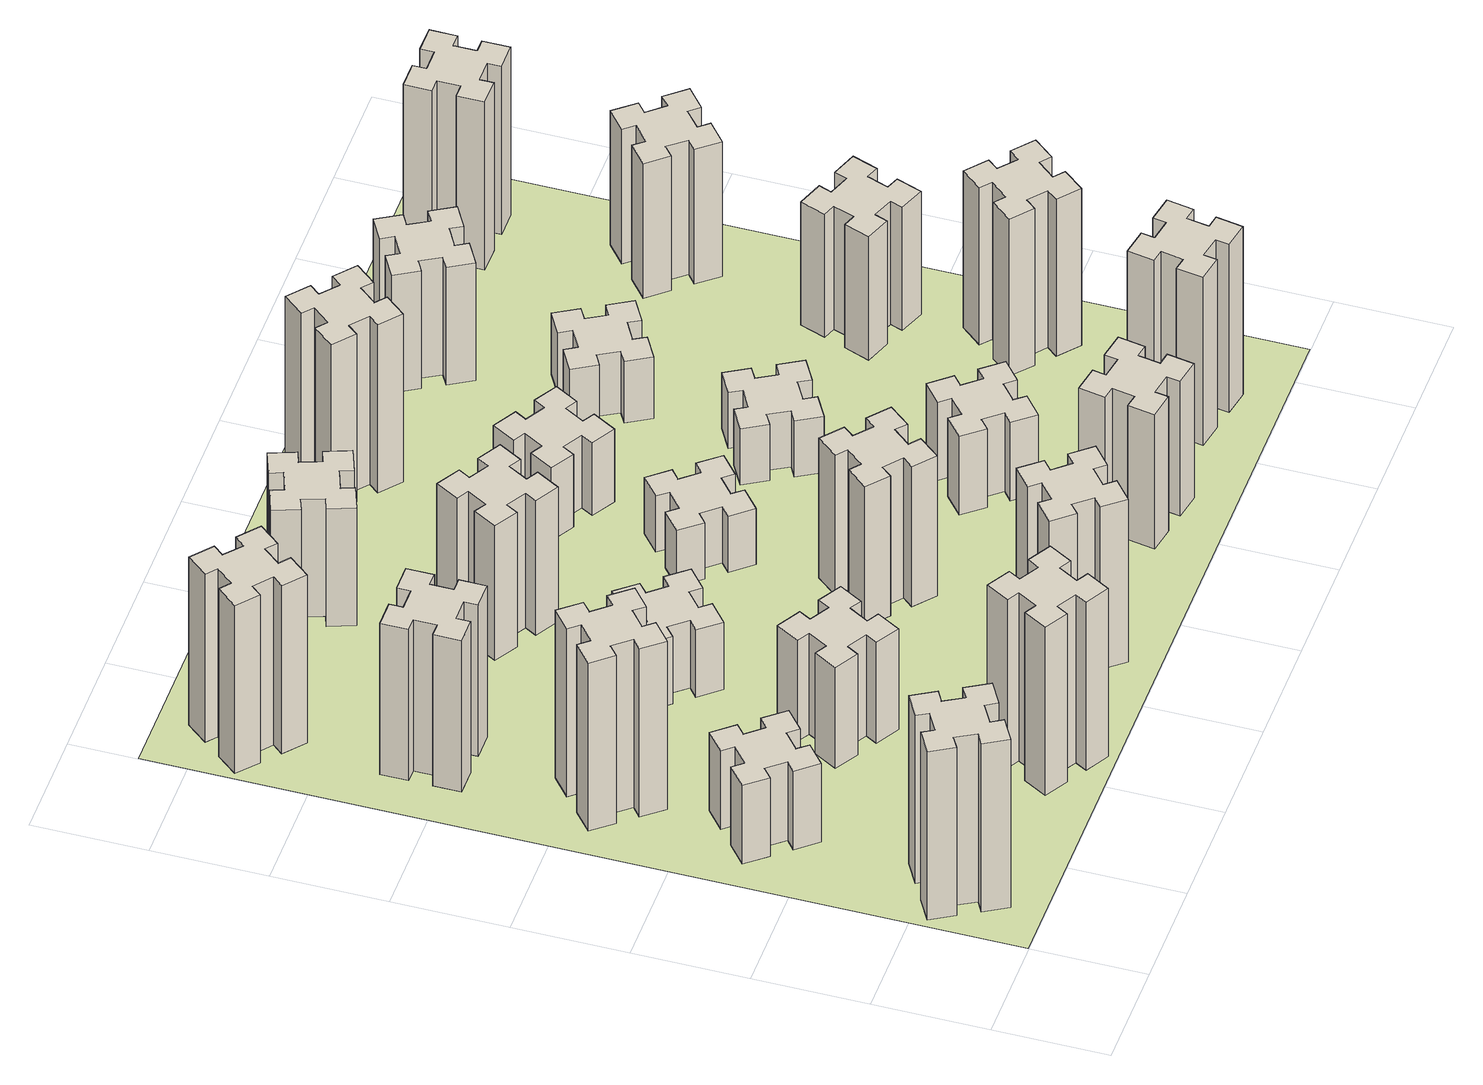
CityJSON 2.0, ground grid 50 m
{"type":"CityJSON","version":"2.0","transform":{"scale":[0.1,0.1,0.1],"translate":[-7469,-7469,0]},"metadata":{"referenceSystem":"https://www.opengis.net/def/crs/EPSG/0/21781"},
"CityObjects":{
"building1":{"type":"Building","attributes":{"class":"1000","function":"1000","usage":"1000","yearOfConstruction":2016,"roofType":"1000","measuredHeight":90,"storeysAboveGround":30,"storeysBelowGround":0},"geometry":[{"type":"Solid","lod":"1","boundaries":[[[[0,1,2,3,4,5,6,7,8,9,10,11,12,13,14,15,16,17,18,19]],[[17,16,20,21]],[[16,15,22,20]],[[15,14,23,22]],[[14,13,24,23]],[[13,12,25,24]],[[12,11,26,25]],[[11,10,27,26]],[[10,9,28,27]],[[9,8,29,28]],[[8,7,30,29]],[[7,6,31,30]],[[6,5,32,31]],[[5,4,33,32]],[[4,3,34,33]],[[3,2,35,34]],[[2,1,36,35]],[[1,0,37,36]],[[0,19,38,37]],[[19,18,39,38]],[[18,17,21,39]],[[24,25,26,27,28,29,30,31,32,33,34,35,36,37,38,39,21,20,22,23]]]]}]},
"building2":{"type":"Building","attributes":{"class":"1000","function":"1000","usage":"1000","yearOfConstruction":2016,"roofType":"1000","measuredHeight":42,"storeysAboveGround":30,"storeysBelowGround":0},"geometry":[{"type":"Solid","lod":"1","boundaries":[[[[40,41,42,43,44,45,46,47,48,49,50,51,52,53,54,55,56,57,58,59]],[[57,56,60,61]],[[56,55,62,60]],[[55,54,63,62]],[[54,53,64,63]],[[53,52,65,64]],[[52,51,66,65]],[[51,50,67,66]],[[50,49,68,67]],[[49,48,69,68]],[[48,47,70,69]],[[47,46,71,70]],[[46,45,72,71]],[[45,44,73,72]],[[44,43,74,73]],[[43,42,75,74]],[[42,41,76,75]],[[41,40,77,76]],[[40,59,78,77]],[[59,58,79,78]],[[58,57,61,79]],[[64,65,66,67,68,69,70,71,72,73,74,75,76,77,78,79,61,60,62,63]]]]}]},
"building3":{"type":"Building","attributes":{"class":"1000","function":"1000","usage":"1000","yearOfConstruction":2016,"roofType":"1000","measuredHeight":90,"storeysAboveGround":30,"storeysBelowGround":0},"geometry":[{"type":"Solid","lod":"1","boundaries":[[[[80,81,82,83,84,85,86,87,88,89,90,91,92,93,94,95,96,97,98,99]],[[97,96,100,101]],[[96,95,102,100]],[[95,94,103,102]],[[94,93,104,103]],[[93,92,105,104]],[[92,91,106,105]],[[91,90,107,106]],[[90,89,108,107]],[[89,88,109,108]],[[88,87,110,109]],[[87,86,111,110]],[[86,85,112,111]],[[85,84,113,112]],[[84,83,114,113]],[[83,82,115,114]],[[82,81,116,115]],[[81,80,117,116]],[[80,99,118,117]],[[99,98,119,118]],[[98,97,101,119]],[[104,105,106,107,108,109,110,111,112,113,114,115,116,117,118,119,101,100,102,103]]]]}]},
"building4":{"type":"Building","attributes":{"class":"1000","function":"1000","usage":"1000","yearOfConstruction":2016,"roofType":"1000","measuredHeight":81,"storeysAboveGround":30,"storeysBelowGround":0},"geometry":[{"type":"Solid","lod":"1","boundaries":[[[[120,121,122,123,124,125,126,127,128,129,130,131,132,133,134,135,136,137,138,139]],[[137,136,140,141]],[[136,135,142,140]],[[135,134,143,142]],[[134,133,144,143]],[[133,132,145,144]],[[132,131,146,145]],[[131,130,147,146]],[[130,129,148,147]],[[129,128,149,148]],[[128,127,150,149]],[[127,126,151,150]],[[126,125,152,151]],[[125,124,153,152]],[[124,123,154,153]],[[123,122,155,154]],[[122,121,156,155]],[[121,120,157,156]],[[120,139,158,157]],[[139,138,159,158]],[[138,137,141,159]],[[144,145,146,147,148,149,150,151,152,153,154,155,156,157,158,159,141,140,142,143]]]]}]},
"building5":{"type":"Building","attributes":{"class":"1000","function":"1000","usage":"1000","yearOfConstruction":2016,"roofType":"1000","measuredHeight":90,"storeysAboveGround":30,"storeysBelowGround":0},"geometry":[{"type":"Solid","lod":"1","boundaries":[[[[160,161,162,163,164,165,166,167,168,169,170,171,172,173,174,175,176,177,178,179]],[[177,176,180,181]],[[176,175,182,180]],[[175,174,183,182]],[[174,173,184,183]],[[173,172,185,184]],[[172,171,186,185]],[[171,170,187,186]],[[170,169,188,187]],[[169,168,189,188]],[[168,167,190,189]],[[167,166,191,190]],[[166,165,192,191]],[[165,164,193,192]],[[164,163,194,193]],[[163,162,195,194]],[[162,161,196,195]],[[161,160,197,196]],[[160,179,198,197]],[[179,178,199,198]],[[178,177,181,199]],[[184,185,186,187,188,189,190,191,192,193,194,195,196,197,198,199,181,180,182,183]]]]}]},
"building6":{"type":"Building","attributes":{"class":"1000","function":"1000","usage":"1000","yearOfConstruction":2016,"roofType":"1000","measuredHeight":90,"storeysAboveGround":30,"storeysBelowGround":0},"geometry":[{"type":"Solid","lod":"1","boundaries":[[[[200,201,202,203,204,205,206,207,208,209,210,211,212,213,214,215,216,217,218,219]],[[217,216,220,221]],[[216,215,222,220]],[[215,214,223,222]],[[214,213,224,223]],[[213,212,225,224]],[[212,211,226,225]],[[211,210,227,226]],[[210,209,228,227]],[[209,208,229,228]],[[208,207,230,229]],[[207,206,231,230]],[[206,205,232,231]],[[205,204,233,232]],[[204,203,234,233]],[[203,202,235,234]],[[202,201,236,235]],[[201,200,237,236]],[[200,219,238,237]],[[219,218,239,238]],[[218,217,221,239]],[[224,225,226,227,228,229,230,231,232,233,234,235,236,237,238,239,221,220,222,223]]]]}]},
"building7":{"type":"Building","attributes":{"class":"1000","function":"1000","usage":"1000","yearOfConstruction":2016,"roofType":"1000","measuredHeight":54,"storeysAboveGround":30,"storeysBelowGround":0},"geometry":[{"type":"Solid","lod":"1","boundaries":[[[[240,241,242,243,244,245,246,247,248,249,250,251,252,253,254,255,256,257,258,259]],[[257,256,260,261]],[[256,255,262,260]],[[255,254,263,262]],[[254,253,264,263]],[[253,252,265,264]],[[252,251,266,265]],[[251,250,267,266]],[[250,249,268,267]],[[249,248,269,268]],[[248,247,270,269]],[[247,246,271,270]],[[246,245,272,271]],[[245,244,273,272]],[[244,243,274,273]],[[243,242,275,274]],[[242,241,276,275]],[[241,240,277,276]],[[240,259,278,277]],[[259,258,279,278]],[[258,257,261,279]],[[264,265,266,267,268,269,270,271,272,273,274,275,276,277,278,279,261,260,262,263]]]]}]},
"building8":{"type":"Building","attributes":{"class":"1000","function":"1000","usage":"1000","yearOfConstruction":2016,"roofType":"1000","measuredHeight":36,"storeysAboveGround":30,"storeysBelowGround":0},"geometry":[{"type":"Solid","lod":"1","boundaries":[[[[280,281,282,283,284,285,286,287,288,289,290,291,292,293,294,295,296,297,298,299]],[[297,296,300,301]],[[296,295,302,300]],[[295,294,303,302]],[[294,293,304,303]],[[293,292,305,304]],[[292,291,306,305]],[[291,290,307,306]],[[290,289,308,307]],[[289,288,309,308]],[[288,287,310,309]],[[287,286,311,310]],[[286,285,312,311]],[[285,284,313,312]],[[284,283,314,313]],[[283,282,315,314]],[[282,281,316,315]],[[281,280,317,316]],[[280,299,318,317]],[[299,298,319,318]],[[298,297,301,319]],[[304,305,306,307,308,309,310,311,312,313,314,315,316,317,318,319,301,300,302,303]]]]}]},
"building9":{"type":"Building","attributes":{"class":"1000","function":"1000","usage":"1000","yearOfConstruction":2016,"roofType":"1000","measuredHeight":87,"storeysAboveGround":30,"storeysBelowGround":0},"geometry":[{"type":"Solid","lod":"1","boundaries":[[[[320,321,322,323,324,325,326,327,328,329,330,331,332,333,334,335,336,337,338,339]],[[337,336,340,341]],[[336,335,342,340]],[[335,334,343,342]],[[334,333,344,343]],[[333,332,345,344]],[[332,331,346,345]],[[331,330,347,346]],[[330,329,348,347]],[[329,328,349,348]],[[328,327,350,349]],[[327,326,351,350]],[[326,325,352,351]],[[325,324,353,352]],[[324,323,354,353]],[[323,322,355,354]],[[322,321,356,355]],[[321,320,357,356]],[[320,339,358,357]],[[339,338,359,358]],[[338,337,341,359]],[[344,345,346,347,348,349,350,351,352,353,354,355,356,357,358,359,341,340,342,343]]]]}]},
"building10":{"type":"Building","attributes":{"class":"1000","function":"1000","usage":"1000","yearOfConstruction":2016,"roofType":"1000","measuredHeight":72,"storeysAboveGround":30,"storeysBelowGround":0},"geometry":[{"type":"Solid","lod":"1","boundaries":[[[[360,361,362,363,364,365,366,367,368,369,370,371,372,373,374,375,376,377,378,379]],[[377,376,380,381]],[[376,375,382,380]],[[375,374,383,382]],[[374,373,384,383]],[[373,372,385,384]],[[372,371,386,385]],[[371,370,387,386]],[[370,369,388,387]],[[369,368,389,388]],[[368,367,390,389]],[[367,366,391,390]],[[366,365,392,391]],[[365,364,393,392]],[[364,363,394,393]],[[363,362,395,394]],[[362,361,396,395]],[[361,360,397,396]],[[360,379,398,397]],[[379,378,399,398]],[[378,377,381,399]],[[384,385,386,387,388,389,390,391,392,393,394,395,396,397,398,399,381,380,382,383]]]]}]},
"building11":{"type":"Building","attributes":{"class":"1000","function":"1000","usage":"1000","yearOfConstruction":2016,"roofType":"1000","measuredHeight":63,"storeysAboveGround":30,"storeysBelowGround":0},"geometry":[{"type":"Solid","lod":"1","boundaries":[[[[400,401,402,403,404,405,406,407,408,409,410,411,412,413,414,415,416,417,418,419]],[[417,416,420,421]],[[416,415,422,420]],[[415,414,423,422]],[[414,413,424,423]],[[413,412,425,424]],[[412,411,426,425]],[[411,410,427,426]],[[410,409,428,427]],[[409,408,429,428]],[[408,407,430,429]],[[407,406,431,430]],[[406,405,432,431]],[[405,404,433,432]],[[404,403,434,433]],[[403,402,435,434]],[[402,401,436,435]],[[401,400,437,436]],[[400,419,438,437]],[[419,418,439,438]],[[418,417,421,439]],[[424,425,426,427,428,429,430,431,432,433,434,435,436,437,438,439,421,420,422,423]]]]}]},
"building12":{"type":"Building","attributes":{"class":"1000","function":"1000","usage":"1000","yearOfConstruction":2016,"roofType":"1000","measuredHeight":75,"storeysAboveGround":30,"storeysBelowGround":0},"geometry":[{"type":"Solid","lod":"1","boundaries":[[[[440,441,442,443,444,445,446,447,448,449,450,451,452,453,454,455,456,457,458,459]],[[457,456,460,461]],[[456,455,462,460]],[[455,454,463,462]],[[454,453,464,463]],[[453,452,465,464]],[[452,451,466,465]],[[451,450,467,466]],[[450,449,468,467]],[[449,448,469,468]],[[448,447,470,469]],[[447,446,471,470]],[[446,445,472,471]],[[445,444,473,472]],[[444,443,474,473]],[[443,442,475,474]],[[442,441,476,475]],[[441,440,477,476]],[[440,459,478,477]],[[459,458,479,478]],[[458,457,461,479]],[[464,465,466,467,468,469,470,471,472,473,474,475,476,477,478,479,461,460,462,463]]]]}]},
"building13":{"type":"Building","attributes":{"class":"1000","function":"1000","usage":"1000","yearOfConstruction":2016,"roofType":"1000","measuredHeight":30,"storeysAboveGround":30,"storeysBelowGround":0},"geometry":[{"type":"Solid","lod":"1","boundaries":[[[[480,481,482,483,484,485,486,487,488,489,490,491,492,493,494,495,496,497,498,499]],[[497,496,500,501]],[[496,495,502,500]],[[495,494,503,502]],[[494,493,504,503]],[[493,492,505,504]],[[492,491,506,505]],[[491,490,507,506]],[[490,489,508,507]],[[489,488,509,508]],[[488,487,510,509]],[[487,486,511,510]],[[486,485,512,511]],[[485,484,513,512]],[[484,483,514,513]],[[483,482,515,514]],[[482,481,516,515]],[[481,480,517,516]],[[480,499,518,517]],[[499,498,519,518]],[[498,497,501,519]],[[504,505,506,507,508,509,510,511,512,513,514,515,516,517,518,519,501,500,502,503]]]]}]},
"building14":{"type":"Building","attributes":{"class":"1000","function":"1000","usage":"1000","yearOfConstruction":2016,"roofType":"1000","measuredHeight":72,"storeysAboveGround":30,"storeysBelowGround":0},"geometry":[{"type":"Solid","lod":"1","boundaries":[[[[520,521,522,523,524,525,526,527,528,529,530,531,532,533,534,535,536,537,538,539]],[[537,536,540,541]],[[536,535,542,540]],[[535,534,543,542]],[[534,533,544,543]],[[533,532,545,544]],[[532,531,546,545]],[[531,530,547,546]],[[530,529,548,547]],[[529,528,549,548]],[[528,527,550,549]],[[527,526,551,550]],[[526,525,552,551]],[[525,524,553,552]],[[524,523,554,553]],[[523,522,555,554]],[[522,521,556,555]],[[521,520,557,556]],[[520,539,558,557]],[[539,538,559,558]],[[538,537,541,559]],[[544,545,546,547,548,549,550,551,552,553,554,555,556,557,558,559,541,540,542,543]]]]}]},
"building15":{"type":"Building","attributes":{"class":"1000","function":"1000","usage":"1000","yearOfConstruction":2016,"roofType":"1000","measuredHeight":39,"storeysAboveGround":30,"storeysBelowGround":0},"geometry":[{"type":"Solid","lod":"1","boundaries":[[[[560,561,562,563,564,565,566,567,568,569,570,571,572,573,574,575,576,577,578,579]],[[577,576,580,581]],[[576,575,582,580]],[[575,574,583,582]],[[574,573,584,583]],[[573,572,585,584]],[[572,571,586,585]],[[571,570,587,586]],[[570,569,588,587]],[[569,568,589,588]],[[568,567,590,589]],[[567,566,591,590]],[[566,565,592,591]],[[565,564,593,592]],[[564,563,594,593]],[[563,562,595,594]],[[562,561,596,595]],[[561,560,597,596]],[[560,579,598,597]],[[579,578,599,598]],[[578,577,581,599]],[[584,585,586,587,588,589,590,591,592,593,594,595,596,597,598,599,581,580,582,583]]]]}]},
"building16":{"type":"Building","attributes":{"class":"1000","function":"1000","usage":"1000","yearOfConstruction":2016,"roofType":"1000","measuredHeight":90,"storeysAboveGround":30,"storeysBelowGround":0},"geometry":[{"type":"Solid","lod":"1","boundaries":[[[[600,601,602,603,604,605,606,607,608,609,610,611,612,613,614,615,616,617,618,619]],[[617,616,620,621]],[[616,615,622,620]],[[615,614,623,622]],[[614,613,624,623]],[[613,612,625,624]],[[612,611,626,625]],[[611,610,627,626]],[[610,609,628,627]],[[609,608,629,628]],[[608,607,630,629]],[[607,606,631,630]],[[606,605,632,631]],[[605,604,633,632]],[[604,603,634,633]],[[603,602,635,634]],[[602,601,636,635]],[[601,600,637,636]],[[600,619,638,637]],[[619,618,639,638]],[[618,617,621,639]],[[624,625,626,627,628,629,630,631,632,633,634,635,636,637,638,639,621,620,622,623]]]]}]},
"building17":{"type":"Building","attributes":{"class":"1000","function":"1000","usage":"1000","yearOfConstruction":2016,"roofType":"1000","measuredHeight":42,"storeysAboveGround":30,"storeysBelowGround":0},"geometry":[{"type":"Solid","lod":"1","boundaries":[[[[640,641,642,643,644,645,646,647,648,649,650,651,652,653,654,655,656,657,658,659]],[[657,656,660,661]],[[656,655,662,660]],[[655,654,663,662]],[[654,653,664,663]],[[653,652,665,664]],[[652,651,666,665]],[[651,650,667,666]],[[650,649,668,667]],[[649,648,669,668]],[[648,647,670,669]],[[647,646,671,670]],[[646,645,672,671]],[[645,644,673,672]],[[644,643,674,673]],[[643,642,675,674]],[[642,641,676,675]],[[641,640,677,676]],[[640,659,678,677]],[[659,658,679,678]],[[658,657,661,679]],[[664,665,666,667,668,669,670,671,672,673,674,675,676,677,678,679,661,660,662,663]]]]}]},
"building18":{"type":"Building","attributes":{"class":"1000","function":"1000","usage":"1000","yearOfConstruction":2016,"roofType":"1000","measuredHeight":30,"storeysAboveGround":30,"storeysBelowGround":0},"geometry":[{"type":"Solid","lod":"1","boundaries":[[[[680,681,682,683,684,685,686,687,688,689,690,691,692,693,694,695,696,697,698,699]],[[697,696,700,701]],[[696,695,702,700]],[[695,694,703,702]],[[694,693,704,703]],[[693,692,705,704]],[[692,691,706,705]],[[691,690,707,706]],[[690,689,708,707]],[[689,688,709,708]],[[688,687,710,709]],[[687,686,711,710]],[[686,685,712,711]],[[685,684,713,712]],[[684,683,714,713]],[[683,682,715,714]],[[682,681,716,715]],[[681,680,717,716]],[[680,699,718,717]],[[699,698,719,718]],[[698,697,701,719]],[[704,705,706,707,708,709,710,711,712,713,714,715,716,717,718,719,701,700,702,703]]]]}]},
"building19":{"type":"Building","attributes":{"class":"1000","function":"1000","usage":"1000","yearOfConstruction":2016,"roofType":"1000","measuredHeight":90,"storeysAboveGround":30,"storeysBelowGround":0},"geometry":[{"type":"Solid","lod":"1","boundaries":[[[[720,721,722,723,724,725,726,727,728,729,730,731,732,733,734,735,736,737,738,739]],[[737,736,740,741]],[[736,735,742,740]],[[735,734,743,742]],[[734,733,744,743]],[[733,732,745,744]],[[732,731,746,745]],[[731,730,747,746]],[[730,729,748,747]],[[729,728,749,748]],[[728,727,750,749]],[[727,726,751,750]],[[726,725,752,751]],[[725,724,753,752]],[[724,723,754,753]],[[723,722,755,754]],[[722,721,756,755]],[[721,720,757,756]],[[720,739,758,757]],[[739,738,759,758]],[[738,737,741,759]],[[744,745,746,747,748,749,750,751,752,753,754,755,756,757,758,759,741,740,742,743]]]]}]},
"building20":{"type":"Building","attributes":{"class":"1000","function":"1000","usage":"1000","yearOfConstruction":2016,"roofType":"1000","measuredHeight":33,"storeysAboveGround":30,"storeysBelowGround":0},"geometry":[{"type":"Solid","lod":"1","boundaries":[[[[760,761,762,763,764,765,766,767,768,769,770,771,772,773,774,775,776,777,778,779]],[[777,776,780,781]],[[776,775,782,780]],[[775,774,783,782]],[[774,773,784,783]],[[773,772,785,784]],[[772,771,786,785]],[[771,770,787,786]],[[770,769,788,787]],[[769,768,789,788]],[[768,767,790,789]],[[767,766,791,790]],[[766,765,792,791]],[[765,764,793,792]],[[764,763,794,793]],[[763,762,795,794]],[[762,761,796,795]],[[761,760,797,796]],[[760,779,798,797]],[[779,778,799,798]],[[778,777,781,799]],[[784,785,786,787,788,789,790,791,792,793,794,795,796,797,798,799,781,780,782,783]]]]}]},
"building21":{"type":"Building","attributes":{"class":"1000","function":"1000","usage":"1000","yearOfConstruction":2016,"roofType":"1000","measuredHeight":63,"storeysAboveGround":30,"storeysBelowGround":0},"geometry":[{"type":"Solid","lod":"1","boundaries":[[[[800,801,802,803,804,805,806,807,808,809,810,811,812,813,814,815,816,817,818,819]],[[817,816,820,821]],[[816,815,822,820]],[[815,814,823,822]],[[814,813,824,823]],[[813,812,825,824]],[[812,811,826,825]],[[811,810,827,826]],[[810,809,828,827]],[[809,808,829,828]],[[808,807,830,829]],[[807,806,831,830]],[[806,805,832,831]],[[805,804,833,832]],[[804,803,834,833]],[[803,802,835,834]],[[802,801,836,835]],[[801,800,837,836]],[[800,819,838,837]],[[819,818,839,838]],[[818,817,821,839]],[[824,825,826,827,828,829,830,831,832,833,834,835,836,837,838,839,821,820,822,823]]]]}]},
"building22":{"type":"Building","attributes":{"class":"1000","function":"1000","usage":"1000","yearOfConstruction":2016,"roofType":"1000","measuredHeight":84,"storeysAboveGround":30,"storeysBelowGround":0},"geometry":[{"type":"Solid","lod":"1","boundaries":[[[[840,841,842,843,844,845,846,847,848,849,850,851,852,853,854,855,856,857,858,859]],[[857,856,860,861]],[[856,855,862,860]],[[855,854,863,862]],[[854,853,864,863]],[[853,852,865,864]],[[852,851,866,865]],[[851,850,867,866]],[[850,849,868,867]],[[849,848,869,868]],[[848,847,870,869]],[[847,846,871,870]],[[846,845,872,871]],[[845,844,873,872]],[[844,843,874,873]],[[843,842,875,874]],[[842,841,876,875]],[[841,840,877,876]],[[840,859,878,877]],[[859,858,879,878]],[[858,857,861,879]],[[864,865,866,867,868,869,870,871,872,873,874,875,876,877,878,879,861,860,862,863]]]]}]},
"building23":{"type":"Building","attributes":{"class":"1000","function":"1000","usage":"1000","yearOfConstruction":2016,"roofType":"1000","measuredHeight":66,"storeysAboveGround":30,"storeysBelowGround":0},"geometry":[{"type":"Solid","lod":"1","boundaries":[[[[880,881,882,883,884,885,886,887,888,889,890,891,892,893,894,895,896,897,898,899]],[[897,896,900,901]],[[896,895,902,900]],[[895,894,903,902]],[[894,893,904,903]],[[893,892,905,904]],[[892,891,906,905]],[[891,890,907,906]],[[890,889,908,907]],[[889,888,909,908]],[[888,887,910,909]],[[887,886,911,910]],[[886,885,912,911]],[[885,884,913,912]],[[884,883,914,913]],[[883,882,915,914]],[[882,881,916,915]],[[881,880,917,916]],[[880,899,918,917]],[[899,898,919,918]],[[898,897,901,919]],[[904,905,906,907,908,909,910,911,912,913,914,915,916,917,918,919,901,900,902,903]]]]}]},
"building24":{"type":"Building","attributes":{"class":"1000","function":"1000","usage":"1000","yearOfConstruction":2016,"roofType":"1000","measuredHeight":72,"storeysAboveGround":30,"storeysBelowGround":0},"geometry":[{"type":"Solid","lod":"1","boundaries":[[[[920,921,922,923,924,925,926,927,928,929,930,931,932,933,934,935,936,937,938,939]],[[937,936,940,941]],[[936,935,942,940]],[[935,934,943,942]],[[934,933,944,943]],[[933,932,945,944]],[[932,931,946,945]],[[931,930,947,946]],[[930,929,948,947]],[[929,928,949,948]],[[928,927,950,949]],[[927,926,951,950]],[[926,925,952,951]],[[925,924,953,952]],[[924,923,954,953]],[[923,922,955,954]],[[922,921,956,955]],[[921,920,957,956]],[[920,939,958,957]],[[939,938,959,958]],[[938,937,941,959]],[[944,945,946,947,948,949,950,951,952,953,954,955,956,957,958,959,941,940,942,943]]]]}]},
"building25":{"type":"Building","attributes":{"class":"1000","function":"1000","usage":"1000","yearOfConstruction":2016,"roofType":"1000","measuredHeight":90,"storeysAboveGround":30,"storeysBelowGround":0},"geometry":[{"type":"Solid","lod":"1","boundaries":[[[[960,961,962,963,964,965,966,967,968,969,970,971,972,973,974,975,976,977,978,979]],[[977,976,980,981]],[[976,975,982,980]],[[975,974,983,982]],[[974,973,984,983]],[[973,972,985,984]],[[972,971,986,985]],[[971,970,987,986]],[[970,969,988,987]],[[969,968,989,988]],[[968,967,990,989]],[[967,966,991,990]],[[966,965,992,991]],[[965,964,993,992]],[[964,963,994,993]],[[963,962,995,994]],[[962,961,996,995]],[[961,960,997,996]],[[960,979,998,997]],[[979,978,999,998]],[[978,977,981,999]],[[984,985,986,987,988,989,990,991,992,993,994,995,996,997,998,999,981,980,982,983]]]]}]},
"landuse1":{"type":"LandUse","attributes":{"name":"plot1","function":"1010"},"geometry":[{"type":"MultiSurface","lod":"1","boundaries":[[[1000,1001,1002,1003]]]}]}
},
"vertices":[
[287,255,0],[374,305,0],[404,253,0],[508,313,0],[448,417,0],[396,387,0],[346,474,0],[398,504,0],[338,608,0],[234,548,0],[264,496,0],[177,446,0],[147,498,0],[43,438,0],[103,334,0],[155,364,0],[205,277,0],[153,247,0],[213,143,0],[317,203,0],[205,277,900],[153,247,900],[155,364,900],[103,334,900],[43,438,900],[147,498,900],[177,446,900],[264,496,900],[234,548,900],[338,608,900],[398,504,900],[346,474,900],[396,387,900],[448,417,900],[508,313,900],[404,253,900],[374,305,900],[287,255,900],[317,203,900],[213,143,900],
[492,1248,0],[427,1324,0],[473,1363,0],[396,1455,0],[304,1378,0],[343,1332,0],[266,1267,0],[228,1313,0],[136,1236,0],[213,1144,0],[259,1183,0],[323,1106,0],[277,1068,0],[354,976,0],[446,1053,0],[408,1099,0],[484,1163,0],[523,1117,0],[615,1194,0],[538,1286,0],[484,1163,420],[523,1117,420],[408,1099,420],[446,1053,420],[354,976,420],[277,1068,420],[323,1106,420],[259,1183,420],[213,1144,420],[136,1236,420],[228,1313,420],[266,1267,420],[343,1332,420],[304,1378,420],[396,1455,420],[473,1363,420],[427,1324,420],[492,1248,420],[538,1286,420],[615,1194,420],
[492,1888,0],[427,1964,0],[473,2003,0],[396,2095,0],[304,2018,0],[343,1972,0],[266,1907,0],[228,1953,0],[136,1876,0],[213,1784,0],[259,1823,0],[323,1746,0],[277,1708,0],[354,1616,0],[446,1693,0],[408,1739,0],[484,1803,0],[523,1757,0],[615,1834,0],[538,1926,0],[484,1803,900],[523,1757,900],[408,1739,900],[446,1693,900],[354,1616,900],[277,1708,900],[323,1746,900],[259,1823,900],[213,1784,900],[136,1876,900],[228,1953,900],[266,1907,900],[343,1972,900],[304,2018,900],[396,2095,900],[473,2003,900],[427,1964,900],[492,1888,900],[538,1926,900],[615,1834,900],
[485,2545,0],[485,2645,0],[545,2645,0],[545,2765,0],[425,2765,0],[425,2705,0],[325,2705,0],[325,2765,0],[205,2765,0],[205,2645,0],[265,2645,0],[265,2545,0],[205,2545,0],[205,2425,0],[325,2425,0],[325,2485,0],[425,2485,0],[425,2425,0],[545,2425,0],[545,2545,0],[425,2485,810],[425,2425,810],[325,2485,810],[325,2425,810],[205,2425,810],[205,2545,810],[265,2545,810],[265,2645,810],[205,2645,810],[205,2765,810],[325,2765,810],[325,2705,810],[425,2705,810],[425,2765,810],[545,2765,810],[545,2645,810],[485,2645,810],[485,2545,810],[545,2545,810],[545,2425,810],
[1214,346,0],[1127,396,0],[1157,448,0],[1053,508,0],[993,404,0],[1045,374,0],[995,287,0],[943,317,0],[883,213,0],[987,153,0],[1017,205,0],[1104,155,0],[1074,103,0],[1178,43,0],[1238,147,0],[1186,177,0],[1236,264,0],[1288,234,0],[1348,338,0],[1244,398,0],[1236,264,900],[1288,234,900],[1186,177,900],[1238,147,900],[1178,43,900],[1074,103,900],[1104,155,900],[1017,205,900],[987,153,900],[883,213,900],[943,317,900],[995,287,900],[1045,374,900],[993,404,900],[1053,508,900],[1157,448,900],[1127,396,900],[1214,346,900],[1244,398,900],[1348,338,900],
[384,3387,0],[308,3452,0],[346,3498,0],[254,3575,0],[177,3483,0],[223,3444,0],[159,3368,0],[113,3406,0],[36,3314,0],[128,3237,0],[166,3283,0],[243,3219,0],[204,3173,0],[296,3096,0],[373,3188,0],[327,3226,0],[392,3303,0],[438,3264,0],[515,3356,0],[423,3433,0],[392,3303,900],[438,3264,900],[327,3226,900],[373,3188,900],[296,3096,900],[204,3173,900],[243,3219,900],[166,3283,900],[128,3237,900],[36,3314,900],[113,3406,900],[159,3368,900],[223,3444,900],[177,3483,900],[254,3575,900],[346,3498,900],[308,3452,900],[384,3387,900],[423,3433,900],[515,3356,900],
[1086,1017,0],[1136,1104,0],[1188,1074,0],[1248,1178,0],[1144,1238,0],[1114,1186,0],[1027,1236,0],[1057,1288,0],[953,1348,0],[893,1244,0],[945,1214,0],[895,1127,0],[843,1157,0],[783,1053,0],[887,993,0],[917,1045,0],[1004,995,0],[974,943,0],[1078,883,0],[1138,987,0],[1004,995,540],[974,943,540],[917,1045,540],[887,993,540],[783,1053,540],[843,1157,540],[895,1127,540],[945,1214,540],[893,1244,540],[953,1348,540],[1057,1288,540],[1027,1236,540],[1114,1186,540],[1144,1238,540],[1248,1178,540],[1188,1074,540],[1136,1104,540],[1086,1017,540],[1138,987,540],[1078,883,540],
[1083,1972,0],[1006,1907,0],[968,1953,0],[876,1876,0],[953,1784,0],[999,1823,0],[1063,1746,0],[1017,1708,0],[1094,1616,0],[1186,1693,0],[1148,1739,0],[1224,1803,0],[1263,1757,0],[1355,1834,0],[1278,1926,0],[1232,1888,0],[1167,1964,0],[1213,2003,0],[1136,2095,0],[1044,2018,0],[1167,1964,360],[1213,2003,360],[1232,1888,360],[1278,1926,360],[1355,1834,360],[1263,1757,360],[1224,1803,360],[1148,1739,360],[1186,1693,360],[1094,1616,360],[1017,1708,360],[1063,1746,360],[999,1823,360],[953,1784,360],[876,1876,360],[968,1953,360],[1006,1907,360],[1083,1972,360],[1044,2018,360],[1136,2095,360],
[1639,343,0],[1703,266,0],[1657,228,0],[1734,136,0],[1826,213,0],[1788,259,0],[1864,323,0],[1903,277,0],[1995,354,0],[1918,446,0],[1872,408,0],[1807,484,0],[1853,523,0],[1776,615,0],[1684,538,0],[1723,492,0],[1646,427,0],[1608,473,0],[1516,396,0],[1593,304,0],[1646,427,870],[1608,473,870],[1723,492,870],[1684,538,870],[1776,615,870],[1853,523,870],[1807,484,870],[1872,408,870],[1918,446,870],[1995,354,870],[1903,277,870],[1864,323,870],[1788,259,870],[1826,213,870],[1734,136,870],[1657,228,870],[1703,266,870],[1639,343,870],[1593,304,870],[1516,396,870],
[1314,2666,0],[1227,2716,0],[1257,2768,0],[1153,2828,0],[1093,2724,0],[1145,2694,0],[1095,2607,0],[1043,2637,0],[983,2533,0],[1087,2473,0],[1117,2525,0],[1204,2475,0],[1174,2423,0],[1278,2363,0],[1338,2467,0],[1286,2497,0],[1336,2584,0],[1388,2554,0],[1448,2658,0],[1344,2718,0],[1336,2584,720],[1388,2554,720],[1286,2497,720],[1338,2467,720],[1278,2363,720],[1174,2423,720],[1204,2475,720],[1117,2525,720],[1087,2473,720],[983,2533,720],[1043,2637,720],[1095,2607,720],[1145,2694,720],[1093,2724,720],[1153,2828,720],[1257,2768,720],[1227,2716,720],[1314,2666,720],[1344,2718,720],[1448,2658,720],
[1125,3456,0],[1031,3422,0],[1010,3478,0],[897,3437,0],[939,3324,0],[995,3345,0],[1029,3251,0],[973,3230,0],[1014,3117,0],[1127,3159,0],[1106,3215,0],[1200,3249,0],[1220,3193,0],[1333,3234,0],[1292,3347,0],[1236,3326,0],[1202,3420,0],[1258,3440,0],[1217,3553,0],[1104,3512,0],[1202,3420,630],[1258,3440,630],[1236,3326,630],[1292,3347,630],[1333,3234,630],[1220,3193,630],[1200,3249,630],[1106,3215,630],[1127,3159,630],[1014,3117,630],[973,3230,630],[1029,3251,630],[995,3345,630],[939,3324,630],[897,3437,630],[1010,3478,630],[1031,3422,630],[1125,3456,630],[1104,3512,630],[1217,3553,630],
[1803,1324,0],[1739,1248,0],[1693,1286,0],[1616,1194,0],[1708,1117,0],[1746,1163,0],[1823,1099,0],[1784,1053,0],[1876,976,0],[1953,1068,0],[1907,1106,0],[1972,1183,0],[2018,1144,0],[2095,1236,0],[2003,1313,0],[1964,1267,0],[1888,1332,0],[1926,1378,0],[1834,1455,0],[1757,1363,0],[1888,1332,750],[1926,1378,750],[1964,1267,750],[2003,1313,750],[2095,1236,750],[2018,1144,750],[1972,1183,750],[1907,1106,750],[1953,1068,750],[1876,976,750],[1784,1053,750],[1823,1099,750],[1746,1163,750],[1708,1117,750],[1616,1194,750],[1693,1286,750],[1739,1248,750],[1803,1324,750],[1757,1363,750],[1834,1455,750],
[1972,1988,0],[1907,2064,0],[1953,2103,0],[1876,2195,0],[1784,2118,0],[1823,2072,0],[1746,2007,0],[1708,2053,0],[1616,1976,0],[1693,1884,0],[1739,1923,0],[1803,1846,0],[1757,1808,0],[1834,1716,0],[1926,1793,0],[1888,1839,0],[1964,1903,0],[2003,1857,0],[2095,1934,0],[2018,2026,0],[1964,1903,300],[2003,1857,300],[1888,1839,300],[1926,1793,300],[1834,1716,300],[1757,1808,300],[1803,1846,300],[1739,1923,300],[1693,1884,300],[1616,1976,300],[1708,2053,300],[1746,2007,300],[1823,2072,300],[1784,2118,300],[1876,2195,300],[1953,2103,300],[1907,2064,300],[1972,1988,300],[2018,2026,300],[2095,1934,300],
[2496,444,0],[2478,345,0],[2419,356,0],[2398,237,0],[2517,217,0],[2527,276,0],[2625,258,0],[2615,199,0],[2733,178,0],[2754,297,0],[2695,307,0],[2712,405,0],[2771,395,0],[2792,513,0],[2674,534,0],[2664,475,0],[2565,492,0],[2576,551,0],[2457,572,0],[2437,454,0],[2565,492,720],[2576,551,720],[2664,475,720],[2674,534,720],[2792,513,720],[2771,395,720],[2712,405,720],[2695,307,720],[2754,297,720],[2733,178,720],[2615,199,720],[2625,258,720],[2527,276,720],[2517,217,720],[2398,237,720],[2419,356,720],[2478,345,720],[2496,444,720],[2437,454,720],[2457,572,720],
[2026,2497,0],[2076,2584,0],[2128,2554,0],[2188,2658,0],[2084,2718,0],[2054,2666,0],[1967,2716,0],[1997,2768,0],[1893,2828,0],[1833,2724,0],[1885,2694,0],[1835,2607,0],[1783,2637,0],[1723,2533,0],[1827,2473,0],[1857,2525,0],[1944,2475,0],[1914,2423,0],[2018,2363,0],[2078,2467,0],[1944,2475,390],[1914,2423,390],[1857,2525,390],[1827,2473,390],[1723,2533,390],[1783,2637,390],[1835,2607,390],[1885,2694,390],[1833,2724,390],[1893,2828,390],[1997,2768,390],[1967,2716,390],[2054,2666,390],[2084,2718,390],[2188,2658,390],[2128,2554,390],[2076,2584,390],[2026,2497,390],[2078,2467,390],[2018,2363,390],
[1746,3383,0],[1823,3319,0],[1784,3273,0],[1876,3196,0],[1953,3288,0],[1907,3326,0],[1972,3403,0],[2018,3364,0],[2095,3456,0],[2003,3533,0],[1964,3487,0],[1888,3552,0],[1926,3598,0],[1834,3675,0],[1757,3583,0],[1803,3544,0],[1739,3468,0],[1693,3506,0],[1616,3414,0],[1708,3337,0],[1739,3468,900],[1693,3506,900],[1803,3544,900],[1757,3583,900],[1834,3675,900],[1926,3598,900],[1888,3552,900],[1964,3487,900],[2003,3533,900],[2095,3456,900],[2018,3364,900],[1972,3403,900],[1907,3326,900],[1953,3288,900],[1876,3196,900],[1784,3273,900],[1823,3319,900],[1746,3383,900],[1708,3337,900],[1616,3414,900],
[2563,1132,0],[2486,1067,0],[2448,1113,0],[2356,1036,0],[2433,944,0],[2479,983,0],[2543,906,0],[2497,868,0],[2574,776,0],[2666,853,0],[2628,899,0],[2704,963,0],[2743,917,0],[2835,994,0],[2758,1086,0],[2712,1048,0],[2647,1124,0],[2693,1163,0],[2616,1255,0],[2524,1178,0],[2647,1124,420],[2693,1163,420],[2712,1048,420],[2758,1086,420],[2835,994,420],[2743,917,420],[2704,963,420],[2628,899,420],[2666,853,420],[2574,776,420],[2497,868,420],[2543,906,420],[2479,983,420],[2433,944,420],[2356,1036,420],[2448,1113,420],[2486,1067,420],[2563,1132,420],[2524,1178,420],[2616,1255,420],
[2375,1844,0],[2425,1757,0],[2373,1727,0],[2433,1623,0],[2537,1683,0],[2507,1735,0],[2594,1785,0],[2624,1733,0],[2728,1793,0],[2668,1897,0],[2616,1867,0],[2566,1954,0],[2618,1984,0],[2558,2088,0],[2454,2028,0],[2484,1976,0],[2397,1926,0],[2367,1978,0],[2263,1918,0],[2323,1814,0],[2397,1926,300],[2367,1978,300],[2484,1976,300],[2454,2028,300],[2558,2088,300],[2618,1984,300],[2566,1954,300],[2616,1867,300],[2668,1897,300],[2728,1793,300],[2624,1733,300],[2594,1785,300],[2507,1735,300],[2537,1683,300],[2433,1623,300],[2373,1727,300],[2425,1757,300],[2375,1844,300],[2323,1814,300],[2263,1918,300],
[3304,475,0],[3205,492,0],[3216,551,0],[3097,572,0],[3077,454,0],[3136,444,0],[3118,345,0],[3059,356,0],[3038,237,0],[3157,217,0],[3167,276,0],[3265,258,0],[3255,199,0],[3373,178,0],[3394,297,0],[3335,307,0],[3352,405,0],[3411,395,0],[3432,513,0],[3314,534,0],[3352,405,900],[3411,395,900],[3335,307,900],[3394,297,900],[3373,178,900],[3255,199,900],[3265,258,900],[3167,276,900],[3157,217,900],[3038,237,900],[3059,356,900],[3118,345,900],[3136,444,900],[3077,454,900],[3097,572,900],[3216,551,900],[3205,492,900],[3304,475,900],[3314,534,900],[3432,513,900],
[2475,2584,0],[2525,2497,0],[2473,2467,0],[2533,2363,0],[2637,2423,0],[2607,2475,0],[2694,2525,0],[2724,2473,0],[2828,2533,0],[2768,2637,0],[2716,2607,0],[2666,2694,0],[2718,2724,0],[2658,2828,0],[2554,2768,0],[2584,2716,0],[2497,2666,0],[2467,2718,0],[2363,2658,0],[2423,2554,0],[2497,2666,330],[2467,2718,330],[2584,2716,330],[2554,2768,330],[2658,2828,330],[2718,2724,330],[2666,2694,330],[2716,2607,330],[2768,2637,330],[2828,2533,330],[2724,2473,330],[2694,2525,330],[2607,2475,330],[2637,2423,330],[2533,2363,330],[2473,2467,330],[2525,2497,330],[2475,2584,330],[2423,2554,330],[2363,2658,330],
[2716,3347,0],[2666,3434,0],[2718,3464,0],[2658,3568,0],[2554,3508,0],[2584,3456,0],[2497,3406,0],[2467,3458,0],[2363,3398,0],[2423,3294,0],[2475,3324,0],[2525,3237,0],[2473,3207,0],[2533,3103,0],[2637,3163,0],[2607,3215,0],[2694,3265,0],[2724,3213,0],[2828,3273,0],[2768,3377,0],[2694,3265,630],[2724,3213,630],[2607,3215,630],[2637,3163,630],[2533,3103,630],[2473,3207,630],[2525,3237,630],[2475,3324,630],[2423,3294,630],[2363,3398,630],[2467,3458,630],[2497,3406,630],[2584,3456,630],[2554,3508,630],[2658,3568,630],[2718,3464,630],[2666,3434,630],[2716,3347,630],[2768,3377,630],[2828,3273,630],
[3487,1006,0],[3552,1083,0],[3598,1044,0],[3675,1136,0],[3583,1213,0],[3544,1167,0],[3468,1232,0],[3506,1278,0],[3414,1355,0],[3337,1263,0],[3383,1224,0],[3319,1148,0],[3273,1186,0],[3196,1094,0],[3288,1017,0],[3326,1063,0],[3403,999,0],[3364,953,0],[3456,876,0],[3533,968,0],[3403,999,840],[3364,953,840],[3326,1063,840],[3288,1017,840],[3196,1094,840],[3273,1186,840],[3319,1148,840],[3383,1224,840],[3337,1263,840],[3414,1355,840],[3506,1278,840],[3468,1232,840],[3544,1167,840],[3583,1213,840],[3675,1136,840],[3598,1044,840],[3552,1083,840],[3487,1006,840],[3533,968,840],[3456,876,840],
[3420,1842,0],[3326,1876,0],[3347,1932,0],[3234,1973,0],[3193,1860,0],[3249,1840,0],[3215,1746,0],[3159,1767,0],[3117,1654,0],[3230,1613,0],[3251,1669,0],[3345,1635,0],[3324,1579,0],[3437,1537,0],[3478,1650,0],[3422,1671,0],[3456,1765,0],[3512,1744,0],[3553,1857,0],[3440,1898,0],[3456,1765,660],[3512,1744,660],[3422,1671,660],[3478,1650,660],[3437,1537,660],[3324,1579,660],[3345,1635,660],[3251,1669,660],[3230,1613,660],[3117,1654,660],[3159,1767,660],[3215,1746,660],[3249,1840,660],[3193,1860,660],[3234,1973,660],[3347,1932,660],[3326,1876,660],[3420,1842,660],[3440,1898,660],[3553,1857,660],
[3319,2563,0],[3383,2486,0],[3337,2448,0],[3414,2356,0],[3506,2433,0],[3468,2479,0],[3544,2543,0],[3583,2497,0],[3675,2574,0],[3598,2666,0],[3552,2628,0],[3487,2704,0],[3533,2743,0],[3456,2835,0],[3364,2758,0],[3403,2712,0],[3326,2647,0],[3288,2693,0],[3196,2616,0],[3273,2524,0],[3326,2647,720],[3288,2693,720],[3403,2712,720],[3364,2758,720],[3456,2835,720],[3533,2743,720],[3487,2704,720],[3552,2628,720],[3598,2666,720],[3675,2574,720],[3583,2497,720],[3544,2543,720],[3468,2479,720],[3506,2433,720],[3414,2356,720],[3337,2448,720],[3383,2486,720],[3319,2563,720],[3273,2524,720],[3196,2616,720],
[3285,3325,0],[3385,3325,0],[3385,3265,0],[3505,3265,0],[3505,3385,0],[3445,3385,0],[3445,3485,0],[3505,3485,0],[3505,3605,0],[3385,3605,0],[3385,3545,0],[3285,3545,0],[3285,3605,0],[3165,3605,0],[3165,3485,0],[3225,3485,0],[3225,3385,0],[3165,3385,0],[3165,3265,0],[3285,3265,0],[3225,3385,900],[3165,3385,900],[3225,3485,900],[3165,3485,900],[3165,3605,900],[3285,3605,900],[3285,3545,900],[3385,3545,900],[3385,3605,900],[3505,3605,900],[3505,3485,900],[3445,3485,900],[3445,3385,900],[3505,3385,900],[3505,3265,900],[3385,3265,900],[3385,3325,900],[3285,3325,900],[3285,3265,900],[3165,3265,900],
[5,3705,0],[3705,3705,0],[3705,5,0],[5,5,0]
]}
